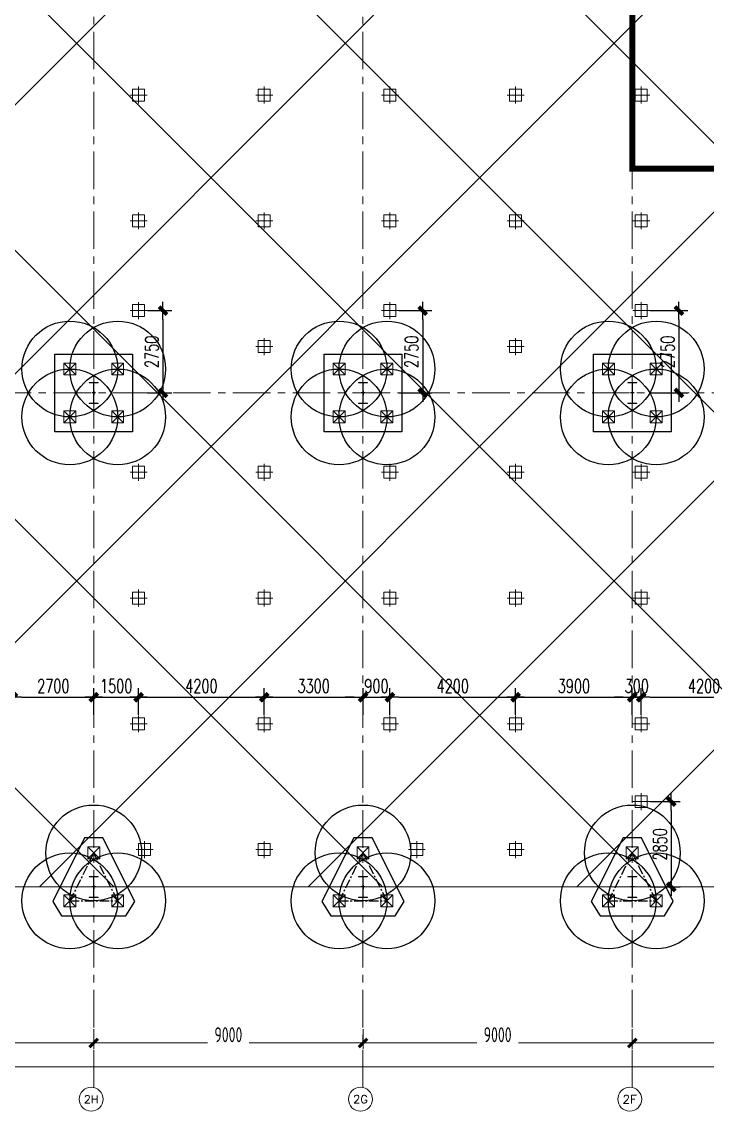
# Model space of a CAD drawing. Extents: x -1201378 to 2367219, y -619313 to 244905.
# Drawn here: x -449163 to -426253, y -71587 to -35201 of the extents above; entities that cross this region are included whole.
import ezdxf
from ezdxf.enums import TextEntityAlignment as Align

# ---------------------------------------------------------------- set-up
doc = ezdxf.new("R2010")
doc.units = 0
doc.header["$LTSCALE"] = 1000
doc.linetypes.add('CENTER', pattern=[2, 1.25, -0.25, 0.25, -0.25])
doc.linetypes.add('DASH', pattern=[0.35, 0.25, -0.1])
doc.layers.get('0').update_dxf_attribs({"linetype": 'CONTINUOUS'})
doc.layers.get('Defpoints').update_dxf_attribs({"linetype": 'CONTINUOUS'})
for name, color, linetype in [('Hatch-一般填充', 252, 'CONTINUOUS'), ('S-DIMZ', 115, 'CONTINUOUS'), ('S-DOTE1', 140, 'CENTER'), ('S-HATCH1-W', 252, 'CONTINUOUS'), ('S-SGJ', 21, 'CONTINUOUS')]:
    doc.layers.add(name, color=color, linetype=linetype)
for name, color, linetype, lineweight in [('S-axis', 111, 'CONTINUOUS', 0), ('S-col', 2, 'CONTINUOUS', 0), ('S-dim', 81, 'CONTINUOUS', 0), ('S-dote', 5, 'CENTER', 0), ('S-zhuang', 1, 'CONTINUOUS', 0)]:
    doc.layers.add(name, color=color, linetype=linetype, lineweight=lineweight)
doc.styles.add('_TCH_AXIS', font='COMPLEX', dxfattribs={"bigfont": 'GBCBIG'})
doc.styles.add('SS1', font='tj-romans1.shx', dxfattribs={"width": 0.7, "bigfont": 'tj-hztxt1.shx'})
doc.styles.add('TSSD_Dimension', font='tssdeng.shx', dxfattribs={"width": 0.7, "bigfont": 'hztxt.shx'})
doc.dimstyles.new('S-150-ARCHI', dxfattribs={"dimscale": 150, "dimtxt": 3, "dimasz": 2, "dimexe": 2, "dimexo": 2, "dimgap": 1, "dimtad": 1, "dimdec": 0, "dimzin": 0, "dimdsep": 46, "dimtxsty": 'SS1', "dimblk1": 'TT', "dimblk2": 'TT', "dimsah": 1, "dimcen": 1, "dimclrd": 256, "dimclre": 256, "dimclrt": 256, "dimadec": 0, "dimazin": 0, "dimtfac": 1, "dimtdec": 0, "dimtix": 1, "dimtmove": 2, "dimatfit": 0, "dimldrblk": 'TT', "dimfxl": 2, "dimtolj": 1, "dimtzin": 0, "dimarcsym": 0})
doc.dimstyles.new('TSSD_200_200', dxfattribs={"dimtxt": 500, "dimasz": 200, "dimexe": 200, "dimexo": 500, "dimgap": 200, "dimtad": 1, "dimdec": 0, "dimzin": 0, "dimdsep": 46, "dimtxsty": 'TSSD_Dimension', "dimblk": 'ARCHTICK', "dimcen": 0, "dimdle": 200, "dimclrt": 7, "dimadec": 0, "dimazin": 0, "dimtfac": 1, "dimtdec": 0, "dimtix": 1, "dimtmove": 2, "dimatfit": 3, "dimfxl": 1, "dimtolj": 1, "dimtzin": 0, "dimarcsym": 0})

# ---------------------------------------------------------------- blocks, each defined once
blk = doc.blocks.new('_ArchTick')
at = {"color": 0, "linetype": 'ByBlock', "const_width": 0.5}
blk.add_lwpolyline([(-0.71, -0.71), (0.71, 0.71)], dxfattribs=at)
blk = doc.blocks.new('*D76')
at = {"layer": 'Defpoints', "color": 0, "transparency": 16777216}
for p in [(-155758, -268348), (-146758, -268348), (-146758, -269308)]:
    blk.add_point(p, dxfattribs=at)
at = {"layer": 'S-axis', "color": 0, "lineweight": -2, "transparency": 16777216}
for p, q in [((-155758, -268848), (-155758, -269508)), ((-146758, -268848), (-146758, -269508)), ((-155958, -269308), (-151957, -269308)), ((-146558, -269308), (-150560, -269308))]:
    blk.add_line(p, q, dxfattribs=at)
at = {"layer": 'S-axis', "color": 0, "lineweight": -2, "transparency": 16777216, "xscale": 200, "yscale": 200, "zscale": 200, "rotation": 180}
blk.add_blockref('_ArchTick', (-155758, -269308), dxfattribs=at)
at = {"layer": 'S-axis', "color": 0, "lineweight": -2, "transparency": 16777216, "xscale": 200, "yscale": 200, "zscale": 200}
blk.add_blockref('_ArchTick', (-146758, -269308), dxfattribs=at)
at = {"layer": 'S-axis', "color": 7, "transparency": 16777216, "insert": (-151258, -269033), "char_height": 500, "attachment_point": 5, "style": 'TSSD_Dimension'}
blk.add_mtext('\\A1;9000', dxfattribs=at)
blk = doc.blocks.new('*D77')
at = {"layer": 'Defpoints', "color": 0, "transparency": 16777216}
for p in [(-146758, -268348), (-137758, -268348), (-137758, -269308)]:
    blk.add_point(p, dxfattribs=at)
at = {"layer": 'S-axis', "color": 0, "lineweight": -2, "transparency": 16777216}
for p, q in [((-146758, -268848), (-146758, -269508)), ((-137758, -268848), (-137758, -269508)), ((-146958, -269308), (-142957, -269308)), ((-137558, -269308), (-141560, -269308))]:
    blk.add_line(p, q, dxfattribs=at)
at = {"layer": 'S-axis', "color": 0, "lineweight": -2, "transparency": 16777216, "xscale": 200, "yscale": 200, "zscale": 200, "rotation": 180}
blk.add_blockref('_ArchTick', (-146758, -269308), dxfattribs=at)
at = {"layer": 'S-axis', "color": 0, "lineweight": -2, "transparency": 16777216, "xscale": 200, "yscale": 200, "zscale": 200}
blk.add_blockref('_ArchTick', (-137758, -269308), dxfattribs=at)
at = {"layer": 'S-axis', "color": 7, "transparency": 16777216, "insert": (-142258, -269033), "char_height": 500, "attachment_point": 5, "style": 'TSSD_Dimension'}
blk.add_mtext('\\A1;9000', dxfattribs=at)
blk = doc.blocks.new('*D78')
at = {"layer": 'Defpoints', "color": 0, "transparency": 16777216}
for p in [(-137758, -268348), (-128758, -268348), (-128758, -269308)]:
    blk.add_point(p, dxfattribs=at)
at = {"layer": 'S-axis', "color": 0, "lineweight": -2, "transparency": 16777216}
for p, q in [((-137758, -268848), (-137758, -269508)), ((-128758, -268848), (-128758, -269508)), ((-137958, -269308), (-133957, -269308)), ((-128558, -269308), (-132560, -269308))]:
    blk.add_line(p, q, dxfattribs=at)
at = {"layer": 'S-axis', "color": 0, "lineweight": -2, "transparency": 16777216, "xscale": 200, "yscale": 200, "zscale": 200, "rotation": 180}
blk.add_blockref('_ArchTick', (-137758, -269308), dxfattribs=at)
at = {"layer": 'S-axis', "color": 0, "lineweight": -2, "transparency": 16777216, "xscale": 200, "yscale": 200, "zscale": 200}
blk.add_blockref('_ArchTick', (-128758, -269308), dxfattribs=at)
at = {"layer": 'S-axis', "color": 7, "transparency": 16777216, "insert": (-133258, -269033), "char_height": 500, "attachment_point": 5, "style": 'TSSD_Dimension'}
blk.add_mtext('\\A1;9000', dxfattribs=at)
blk = doc.blocks.new('*D79')
at = {"layer": 'Defpoints', "color": 0, "transparency": 16777216}
for p in [(-128758, -268348), (-119758, -268348), (-119758, -269308)]:
    blk.add_point(p, dxfattribs=at)
at = {"layer": 'S-axis', "color": 0, "lineweight": -2, "transparency": 16777216}
for p, q in [((-128758, -268848), (-128758, -269508)), ((-119758, -268848), (-119758, -269508)), ((-128958, -269308), (-124957, -269308)), ((-119558, -269308), (-123560, -269308))]:
    blk.add_line(p, q, dxfattribs=at)
at = {"layer": 'S-axis', "color": 0, "lineweight": -2, "transparency": 16777216, "xscale": 200, "yscale": 200, "zscale": 200, "rotation": 180}
blk.add_blockref('_ArchTick', (-128758, -269308), dxfattribs=at)
at = {"layer": 'S-axis', "color": 0, "lineweight": -2, "transparency": 16777216, "xscale": 200, "yscale": 200, "zscale": 200}
blk.add_blockref('_ArchTick', (-119758, -269308), dxfattribs=at)
at = {"layer": 'S-axis', "color": 7, "transparency": 16777216, "insert": (-124258, -269033), "char_height": 500, "attachment_point": 5, "style": 'TSSD_Dimension'}
blk.add_mtext('\\A1;9000', dxfattribs=at)
blk = doc.blocks.new('*D92')
at = {"layer": 'Defpoints', "color": 0, "transparency": 16777216}
for p in [(-240958, -268448), (-82958, -268448), (-82958, -270108)]:
    blk.add_point(p, dxfattribs=at)
at = {"layer": 'S-axis', "color": 0, "lineweight": -2, "transparency": 16777216}
for p, q in [((-240958, -268948), (-240958, -270308)), ((-82958, -268948), (-82958, -270308)), ((-241158, -270108), (-162899, -270108)), ((-82758, -270108), (-161018, -270108))]:
    blk.add_line(p, q, dxfattribs=at)
at = {"layer": 'S-axis', "color": 0, "lineweight": -2, "transparency": 16777216, "xscale": 200, "yscale": 200, "zscale": 200, "rotation": 180}
blk.add_blockref('_ArchTick', (-240958, -270108), dxfattribs=at)
at = {"layer": 'S-axis', "color": 0, "lineweight": -2, "transparency": 16777216, "xscale": 200, "yscale": 200, "zscale": 200}
blk.add_blockref('_ArchTick', (-82958, -270108), dxfattribs=at)
at = {"layer": 'S-axis', "color": 7, "transparency": 16777216, "insert": (-161958, -269833), "char_height": 500, "attachment_point": 5, "style": 'TSSD_Dimension'}
blk.add_mtext('\\A1;158000', dxfattribs=at)
blk = doc.blocks.new('nt66')
at = {"layer": 'S-col'}
blk.add_lwpolyline([(-195790, 766820), (-195490, 766820), (-195490, 766808), (-195636, 766808), (-195636, 766132), (-195490, 766132), (-195490, 766120), (-195790, 766120), (-195790, 766132), (-195644, 766132), (-195644, 766808), (-195790, 766808)], close=True, dxfattribs=at)
blk = doc.blocks.new('33333')
for p in [(3786, -109900), (12786, -109900), (21786, -109900), (3786, -126400), (12786, -126400), (21786, -126400)]:
    blk.add_blockref('nt66', p)
blk = doc.blocks.new('地坪桩')
at = {"layer": 'S-zhuang'}
for p, q in [((174146, 162514), (174146, 163080)), ((173863, 162797), (174429, 162797))]:
    blk.add_line(p, q, dxfattribs=at)
blk.add_lwpolyline([(173946, 162597), (173946, 162997), (174346, 162997), (174346, 162597)], close=True, dxfattribs=at)
blk = doc.blocks.new('S-ZHUANG-400')
at = {"layer": 'S-zhuang'}
for p, q in [((200, -200), (-200, 200)), ((-200, -200), (200, 200))]:
    blk.add_line(p, q, dxfattribs=at)
blk.add_lwpolyline([(-200, 200), (200, 200), (200, -200), (-200, -200)], close=True, dxfattribs=at)
blk = doc.blocks.new('CT4')
at = {"layer": 'Defpoints'}
for centre in [(-100831, -168442), (-99231, -168442), (-100831, -170042), (-99231, -170042)]:
    blk.add_circle(centre, 1600, dxfattribs=at)
at = {"layer": 'S-DOTE1', "ltscale": 0.25}
for p, q in [((-100031, -169182), (-100031, -169302)), ((-99971, -169242), (-100091, -169242))]:
    blk.add_line(p, q, dxfattribs=at)
at = {"layer": 'S-HATCH1-W'}
blk.add_lwpolyline([(-101331, -170542), (-101331, -167942), (-98731, -167942), (-98731, -170542)], close=True, dxfattribs=at)
at = {"layer": 'S-zhuang', "rotation": 90.00000000000001}
for p in [(-100831, -168442), (-99231, -168442), (-100831, -170042), (-99231, -170042)]:
    blk.add_blockref('S-ZHUANG-400', p, dxfattribs=at)
blk = doc.blocks.new('CT3')
at = {"layer": 'Defpoints'}
for centre in [(-101758, -256416), (-102558, -258016), (-100958, -258016)]:
    blk.add_circle(centre, 1600, dxfattribs=at)
at = {"layer": 'S-DOTE1', "ltscale": 0.25}
for p, q in [((-101698, -257554), (-101818, -257554)), ((-101758, -257494), (-101758, -257614))]:
    blk.add_line(p, q, dxfattribs=at)
at = {"layer": 'S-DOTE1', "linetype": 'CENTER', "ltscale": 0.25}
blk.add_lwpolyline([(-100958, -258016), (-101758, -256416), (-102558, -258016)], close=True, dxfattribs=at)
at = {"layer": 'S-HATCH1-W'}
blk.add_lwpolyline([(-101449, -255916), (-102067, -255916), (-103130, -258042), (-102837, -258516), (-100680, -258516), (-100387, -258042)], close=True, dxfattribs=at)
at = {"layer": 'S-zhuang', "rotation": 90.00000000000001}
for p in [(-101758, -256416), (-102558, -258016), (-100958, -258016)]:
    blk.add_blockref('S-ZHUANG-400', p, dxfattribs=at)
blk = doc.blocks.new('2#主楼桩')
at = {"layer": 'S-zhuang'}
for name, p in [('CT4', (-946727, 121644)), ('CT4', (-937727, 121644)), ('CT4', (-928727, 121644)), ('CT3', (-945000, 193456)), ('CT3', (-936000, 193456)), ('CT3', (-927000, 193456))]:
    blk.add_blockref(name, p, dxfattribs=at)
blk = doc.blocks.new('TT')
blk.add_line((-0.97, 0), (0.97, 0))
at = {"const_width": 0.45}
blk.add_lwpolyline([(-0.44, -0.44), (0.44, 0.44)], dxfattribs=at)
blk = doc.blocks.new('*D3165')
at = {"layer": 'Defpoints', "color": 0, "transparency": 16777216}
for p in [(-446758, -57760), (-449458, -58648), (-446758, -58648)]:
    blk.add_point(p, dxfattribs=at)
at = {"layer": 'S-DIMZ', "lineweight": -2, "transparency": 16777216}
for p, q in [((-449458, -58348), (-449458, -57460)), ((-446758, -58348), (-446758, -57460)), ((-449158, -57760), (-447058, -57760))]:
    blk.add_line(p, q, dxfattribs=at)
at = {"layer": 'S-DIMZ', "lineweight": -2, "transparency": 16777216, "xscale": 300, "yscale": 300, "zscale": 300, "rotation": 180}
blk.add_blockref('TT', (-449458, -57760), dxfattribs=at)
at = {"layer": 'S-DIMZ', "lineweight": -2, "transparency": 16777216, "xscale": 300, "yscale": 300, "zscale": 300}
blk.add_blockref('TT', (-446758, -57760), dxfattribs=at)
at = {"layer": 'S-DIMZ', "transparency": 16777216, "insert": (-448108, -57385), "char_height": 450, "attachment_point": 5, "style": 'SS1'}
blk.add_mtext('\\A1;2700', dxfattribs=at)
blk = doc.blocks.new('*D3166')
at = {"layer": 'Defpoints', "color": 0, "transparency": 16777216}
for p in [(-445258, -57760), (-446758, -58648), (-445258, -58648)]:
    blk.add_point(p, dxfattribs=at)
at = {"layer": 'S-DIMZ', "lineweight": -2, "transparency": 16777216}
for p, q in [((-446758, -58348), (-446758, -57460)), ((-445258, -58348), (-445258, -57460)), ((-446458, -57760), (-445558, -57760))]:
    blk.add_line(p, q, dxfattribs=at)
at = {"layer": 'S-DIMZ', "lineweight": -2, "transparency": 16777216, "xscale": 300, "yscale": 300, "zscale": 300, "rotation": 180}
blk.add_blockref('TT', (-446758, -57760), dxfattribs=at)
at = {"layer": 'S-DIMZ', "lineweight": -2, "transparency": 16777216, "xscale": 300, "yscale": 300, "zscale": 300}
blk.add_blockref('TT', (-445258, -57760), dxfattribs=at)
at = {"layer": 'S-DIMZ', "transparency": 16777216, "insert": (-446008, -57385), "char_height": 450, "attachment_point": 5, "style": 'SS1'}
blk.add_mtext('\\A1;1500', dxfattribs=at)
blk = doc.blocks.new('*D3167')
at = {"layer": 'Defpoints', "color": 0, "transparency": 16777216}
for p in [(-441058, -57760), (-445258, -58648), (-441058, -58648)]:
    blk.add_point(p, dxfattribs=at)
at = {"layer": 'S-DIMZ', "lineweight": -2, "transparency": 16777216}
for p, q in [((-445258, -58348), (-445258, -57460)), ((-441058, -58348), (-441058, -57460)), ((-444958, -57760), (-441358, -57760))]:
    blk.add_line(p, q, dxfattribs=at)
at = {"layer": 'S-DIMZ', "lineweight": -2, "transparency": 16777216, "xscale": 300, "yscale": 300, "zscale": 300, "rotation": 180}
blk.add_blockref('TT', (-445258, -57760), dxfattribs=at)
at = {"layer": 'S-DIMZ', "lineweight": -2, "transparency": 16777216, "xscale": 300, "yscale": 300, "zscale": 300}
blk.add_blockref('TT', (-441058, -57760), dxfattribs=at)
at = {"layer": 'S-DIMZ', "transparency": 16777216, "insert": (-443158, -57385), "char_height": 450, "attachment_point": 5, "style": 'SS1'}
blk.add_mtext('\\A1;4200', dxfattribs=at)
blk = doc.blocks.new('*D3168')
at = {"layer": 'Defpoints', "color": 0, "transparency": 16777216}
for p in [(-437758, -57760), (-441058, -58648), (-437758, -58648)]:
    blk.add_point(p, dxfattribs=at)
at = {"layer": 'S-DIMZ', "lineweight": -2, "transparency": 16777216}
for p, q in [((-441058, -58348), (-441058, -57460)), ((-437758, -58348), (-437758, -57460)), ((-440758, -57760), (-438058, -57760))]:
    blk.add_line(p, q, dxfattribs=at)
at = {"layer": 'S-DIMZ', "lineweight": -2, "transparency": 16777216, "xscale": 300, "yscale": 300, "zscale": 300, "rotation": 180}
blk.add_blockref('TT', (-441058, -57760), dxfattribs=at)
at = {"layer": 'S-DIMZ', "lineweight": -2, "transparency": 16777216, "xscale": 300, "yscale": 300, "zscale": 300}
blk.add_blockref('TT', (-437758, -57760), dxfattribs=at)
at = {"layer": 'S-DIMZ', "transparency": 16777216, "insert": (-439408, -57385), "char_height": 450, "attachment_point": 5, "style": 'SS1'}
blk.add_mtext('\\A1;3300', dxfattribs=at)
blk = doc.blocks.new('*D3169')
at = {"layer": 'Defpoints', "color": 0, "transparency": 16777216}
for p in [(-436858, -57760), (-437758, -58648), (-436858, -58648)]:
    blk.add_point(p, dxfattribs=at)
at = {"layer": 'S-DIMZ', "lineweight": -2, "transparency": 16777216}
for p, q in [((-437758, -58348), (-437758, -57460)), ((-436858, -58348), (-436858, -57460)), ((-438058, -57760), (-438358, -57760)), ((-437758, -57760), (-436858, -57760)), ((-436558, -57760), (-436258, -57760))]:
    blk.add_line(p, q, dxfattribs=at)
at = {"layer": 'S-DIMZ', "lineweight": -2, "transparency": 16777216, "xscale": 300, "yscale": 300, "zscale": 300}
blk.add_blockref('TT', (-437758, -57760), dxfattribs=at)
at = {"layer": 'S-DIMZ', "lineweight": -2, "transparency": 16777216, "xscale": 300, "yscale": 300, "zscale": 300, "rotation": 180}
blk.add_blockref('TT', (-436858, -57760), dxfattribs=at)
at = {"layer": 'S-DIMZ', "transparency": 16777216, "insert": (-437308, -57385), "char_height": 450, "attachment_point": 5, "style": 'SS1'}
blk.add_mtext('\\A1;900', dxfattribs=at)
blk = doc.blocks.new('*D3170')
at = {"layer": 'Defpoints', "color": 0, "transparency": 16777216}
for p in [(-432658, -57760), (-436858, -58648), (-432658, -58648)]:
    blk.add_point(p, dxfattribs=at)
at = {"layer": 'S-DIMZ', "lineweight": -2, "transparency": 16777216}
for p, q in [((-436858, -58348), (-436858, -57460)), ((-432658, -58348), (-432658, -57460)), ((-436558, -57760), (-432958, -57760))]:
    blk.add_line(p, q, dxfattribs=at)
at = {"layer": 'S-DIMZ', "lineweight": -2, "transparency": 16777216, "xscale": 300, "yscale": 300, "zscale": 300, "rotation": 180}
blk.add_blockref('TT', (-436858, -57760), dxfattribs=at)
at = {"layer": 'S-DIMZ', "lineweight": -2, "transparency": 16777216, "xscale": 300, "yscale": 300, "zscale": 300}
blk.add_blockref('TT', (-432658, -57760), dxfattribs=at)
at = {"layer": 'S-DIMZ', "transparency": 16777216, "insert": (-434758, -57385), "char_height": 450, "attachment_point": 5, "style": 'SS1'}
blk.add_mtext('\\A1;4200', dxfattribs=at)
blk = doc.blocks.new('*D3171')
at = {"layer": 'Defpoints', "color": 0, "transparency": 16777216}
for p in [(-428758, -57760), (-432658, -58648), (-428758, -58648)]:
    blk.add_point(p, dxfattribs=at)
at = {"layer": 'S-DIMZ', "lineweight": -2, "transparency": 16777216}
for p, q in [((-432658, -58348), (-432658, -57460)), ((-428758, -58348), (-428758, -57460)), ((-432358, -57760), (-429058, -57760))]:
    blk.add_line(p, q, dxfattribs=at)
at = {"layer": 'S-DIMZ', "lineweight": -2, "transparency": 16777216, "xscale": 300, "yscale": 300, "zscale": 300, "rotation": 180}
blk.add_blockref('TT', (-432658, -57760), dxfattribs=at)
at = {"layer": 'S-DIMZ', "lineweight": -2, "transparency": 16777216, "xscale": 300, "yscale": 300, "zscale": 300}
blk.add_blockref('TT', (-428758, -57760), dxfattribs=at)
at = {"layer": 'S-DIMZ', "transparency": 16777216, "insert": (-430708, -57385), "char_height": 450, "attachment_point": 5, "style": 'SS1'}
blk.add_mtext('\\A1;3900', dxfattribs=at)
blk = doc.blocks.new('*D3172')
at = {"layer": 'Defpoints', "color": 0, "transparency": 16777216}
for p in [(-428458, -57760), (-428758, -58648), (-428458, -58648)]:
    blk.add_point(p, dxfattribs=at)
at = {"layer": 'S-DIMZ', "lineweight": -2, "transparency": 16777216}
for p, q in [((-428758, -58348), (-428758, -57460)), ((-428458, -58348), (-428458, -57460)), ((-429058, -57760), (-429358, -57760)), ((-428758, -57760), (-428458, -57760)), ((-428158, -57760), (-427858, -57760))]:
    blk.add_line(p, q, dxfattribs=at)
at = {"layer": 'S-DIMZ', "lineweight": -2, "transparency": 16777216, "xscale": 300, "yscale": 300, "zscale": 300}
blk.add_blockref('TT', (-428758, -57760), dxfattribs=at)
at = {"layer": 'S-DIMZ', "lineweight": -2, "transparency": 16777216, "xscale": 300, "yscale": 300, "zscale": 300, "rotation": 180}
blk.add_blockref('TT', (-428458, -57760), dxfattribs=at)
at = {"layer": 'S-DIMZ', "transparency": 16777216, "insert": (-428608, -57385), "char_height": 450, "attachment_point": 5, "style": 'SS1'}
blk.add_mtext('\\A1;300', dxfattribs=at)
blk = doc.blocks.new('*D3173')
at = {"layer": 'Defpoints', "color": 0, "transparency": 16777216}
for p in [(-424258, -57760), (-428458, -58648), (-424258, -58648)]:
    blk.add_point(p, dxfattribs=at)
at = {"layer": 'S-DIMZ', "lineweight": -2, "transparency": 16777216}
for p, q in [((-428458, -58348), (-428458, -57460)), ((-424258, -58348), (-424258, -57460)), ((-428158, -57760), (-424558, -57760))]:
    blk.add_line(p, q, dxfattribs=at)
at = {"layer": 'S-DIMZ', "lineweight": -2, "transparency": 16777216, "xscale": 300, "yscale": 300, "zscale": 300, "rotation": 180}
blk.add_blockref('TT', (-428458, -57760), dxfattribs=at)
at = {"layer": 'S-DIMZ', "lineweight": -2, "transparency": 16777216, "xscale": 300, "yscale": 300, "zscale": 300}
blk.add_blockref('TT', (-424258, -57760), dxfattribs=at)
at = {"layer": 'S-DIMZ', "transparency": 16777216, "insert": (-426358, -57385), "char_height": 450, "attachment_point": 5, "style": 'SS1'}
blk.add_mtext('\\A1;4200', dxfattribs=at)
blk = doc.blocks.new('*D3208')
at = {"layer": 'Defpoints', "color": 0, "transparency": 16777216}
for p in [(-428458, -61248), (-428458, -64098), (-427457, -64098)]:
    blk.add_point(p, dxfattribs=at)
at = {"layer": 'S-DIMZ', "lineweight": -2, "transparency": 16777216}
for p, q in [((-428158, -61248), (-427157, -61248)), ((-427457, -61548), (-427457, -63798)), ((-428158, -64098), (-427157, -64098))]:
    blk.add_line(p, q, dxfattribs=at)
at = {"layer": 'S-DIMZ', "lineweight": -2, "transparency": 16777216, "xscale": 300, "yscale": 300, "zscale": 300}
for p, rotation in [((-427457, -61248), 90), ((-427457, -64098), 270)]:
    blk.add_blockref('TT', p, dxfattribs=dict(at, rotation=rotation))
at = {"layer": 'S-DIMZ', "transparency": 16777216, "insert": (-427832, -62673), "char_height": 450, "attachment_point": 5, "rotation": 90, "style": 'SS1'}
blk.add_mtext('\\A1;2850', dxfattribs=at)
blk = doc.blocks.new('*D3217')
at = {"layer": 'Defpoints', "color": 0, "transparency": 16777216}
for p in [(-445258, -44848), (-445258, -47598), (-444443, -47598)]:
    blk.add_point(p, dxfattribs=at)
at = {"layer": 'S-DIMZ', "lineweight": -2, "transparency": 16777216}
for p, q in [((-444958, -44848), (-444143, -44848)), ((-444443, -45148), (-444443, -47298)), ((-444958, -47598), (-444143, -47598))]:
    blk.add_line(p, q, dxfattribs=at)
at = {"layer": 'S-DIMZ', "lineweight": -2, "transparency": 16777216, "xscale": 300, "yscale": 300, "zscale": 300}
for p, rotation in [((-444443, -44848), 90), ((-444443, -47598), 270)]:
    blk.add_blockref('TT', p, dxfattribs=dict(at, rotation=rotation))
at = {"layer": 'S-DIMZ', "transparency": 16777216, "insert": (-444818, -46223), "char_height": 450, "attachment_point": 5, "rotation": 90, "style": 'SS1'}
blk.add_mtext('\\A1;2750', dxfattribs=at)
blk = doc.blocks.new('*D3218')
at = {"layer": 'Defpoints', "color": 0, "transparency": 16777216}
for p in [(-436858, -44848), (-436858, -47598), (-435761, -47598)]:
    blk.add_point(p, dxfattribs=at)
at = {"layer": 'S-DIMZ', "lineweight": -2, "transparency": 16777216}
for p, q in [((-436558, -44848), (-435461, -44848)), ((-435761, -45148), (-435761, -47298)), ((-436558, -47598), (-435461, -47598))]:
    blk.add_line(p, q, dxfattribs=at)
at = {"layer": 'S-DIMZ', "lineweight": -2, "transparency": 16777216, "xscale": 300, "yscale": 300, "zscale": 300}
for p, rotation in [((-435761, -44848), 90), ((-435761, -47598), 270)]:
    blk.add_blockref('TT', p, dxfattribs=dict(at, rotation=rotation))
at = {"layer": 'S-DIMZ', "transparency": 16777216, "insert": (-436136, -46223), "char_height": 450, "attachment_point": 5, "rotation": 90, "style": 'SS1'}
blk.add_mtext('\\A1;2750', dxfattribs=at)
blk = doc.blocks.new('*D3219')
at = {"layer": 'Defpoints', "color": 0, "transparency": 16777216}
for p in [(-428458, -44848), (-428458, -47598), (-427201, -47598)]:
    blk.add_point(p, dxfattribs=at)
at = {"layer": 'S-DIMZ', "lineweight": -2, "transparency": 16777216}
for p, q in [((-428158, -44848), (-426901, -44848)), ((-427201, -45148), (-427201, -47298)), ((-428158, -47598), (-426901, -47598))]:
    blk.add_line(p, q, dxfattribs=at)
at = {"layer": 'S-DIMZ', "lineweight": -2, "transparency": 16777216, "xscale": 300, "yscale": 300, "zscale": 300}
for p, rotation in [((-427201, -44848), 90), ((-427201, -47598), 270)]:
    blk.add_blockref('TT', p, dxfattribs=dict(at, rotation=rotation))
at = {"layer": 'S-DIMZ', "transparency": 16777216, "insert": (-427576, -46223), "char_height": 450, "attachment_point": 5, "rotation": 90, "style": 'SS1'}
blk.add_mtext('\\A1;2750', dxfattribs=at)
blk = doc.blocks.new('2#轴网')
at = {"layer": 'S-axis'}
for centre in [(-146843.4, -271187), (-137843.4, -271187), (-128843.4, -271187)]:
    blk.add_circle(centre, 400, dxfattribs=at)
at = {"layer": 'S-dote'}
for p, q in [((-146758.5, -270787), (-146758.5, -175298.2)), ((-137758.5, -270787), (-137758.5, -175298.2)), ((-128758.5, -270787), (-128758.5, -175298.2)), ((-74854.3, -247598.2), (-251154.3, -247598.2)), ((-74854.3, -264098.2), (-251154.3, -264098.2))]:
    blk.add_line(p, q, dxfattribs=at)
at = {"layer": 'S-axis', "style": '_TCH_AXIS'}
for s, height, p, p2 in [('2H', 260.31, (-147091.3, -271317.2), (-146595.5, -271317.2)), ('2G', 270.86, (-138088.4, -271322.5), (-137598.3, -271322.5)), ('2F', 282.17, (-129085.2, -271328.1), (-128601.5, -271328.1))]:
    blk.add_text(s, height=height, dxfattribs=at).set_placement(p, p2, align=Align.FIT)
at = {"layer": 'S-axis'}
for base, p1, p2, picture, middle in [((-82958.5, -270108.2), (-240958.5, -268448.2), (-82958.5, -268448.2), '*D92', (-161958.5, -269833.2)), ((-146758.5, -269308.2), (-155758.5, -268348.2), (-146758.5, -268348.2), '*D76', (-151258.5, -269033.2)), ((-137758.5, -269308.2), (-146758.5, -268348.2), (-137758.5, -268348.2), '*D77', (-142258.5, -269033.2)), ((-128758.5, -269308.2), (-137758.5, -268348.2), (-128758.5, -268348.2), '*D78', (-133258.5, -269033.2)), ((-119758.5, -269308.2), (-128758.5, -268348.2), (-119758.5, -268348.2), '*D79', (-124258.5, -269033.2))]:
    dim = blk.add_linear_dim(base=base, p1=p1, p2=p2, angle=0, dimstyle='TSSD_200_200', dxfattribs=at)
    dim.commit()
    dim.dimension.update_dxf_attribs({"geometry": picture, "text_midpoint": middle, "dimtype": 161})

msp = doc.modelspace()

# ---------------------------------------------------------------- hatches: boundary and pattern name
at = {"layer": 'Hatch-一般填充'}
h = msp.add_hatch(dxfattribs=at)
h.set_pattern_fill('ANSI37', color=256, scale=2000)
h.set_pattern_definition([(45, (-600000, 0), (-4490.13, 4490.13), []), (135, (-600000, 0), (-4490.13, -4490.13), [])])
edge = h.paths.add_edge_path()
edge.add_line((-509758.5, 18401.8), (-509758.5, -64098.2))
edge.add_line((-509758.5, -64098.2), (-410758.5, -64098.2))
edge.add_line((-410758.5, -64098.2), (-410758.5, 18401.8))
edge.add_line((-410758.5, 18401.8), (-509758.5, 18401.8))

# ---------------------------------------------------------------- linework, layer by layer
at = {"layer": 'S-dim'}
msp.add_lwpolyline([(-509758.5, 18401.8), (-509758.5, -64098.2), (-410758.5, -64098.2), (-410758.5, 18401.8), (-509758.5, 18401.8)], dxfattribs=at)
at = {"layer": 'S-SGJ', "linetype": 'DASH', "ltscale": 10, "const_width": 200}
msp.add_lwpolyline([(-455758.5, 20249.3), (-455758.5, -21751), (-428758.5, -21751), (-428758.5, -40102.3), (-392758.5, -40102.3), (-392762.5, -64221), (-378163.8, -64221), (-378163.8, 22125.8), (-455758.5, 20249.3)], dxfattribs=at)

# ---------------------------------------------------------------- block references
at = {"layer": 'S-axis'}
msp.add_blockref('2#轴网', (-300000, 200000), dxfattribs=at)
at = {"layer": 'S-col'}
for name, p in [('2#主楼桩', (600000, 0)), ('33333', (-254904.3, -704168.2))]:
    msp.add_blockref(name, p, dxfattribs=at)
at = {"layer": 'S-zhuang'}
for p in [(-619404.4, -200445.2), (-615204.4, -200445.2), (-611004.4, -200445.2), (-606804.4, -200445.2), (-602604.4, -200445.2), (-619404.4, -204645.2), (-615204.4, -204645.2), (-611004.4, -204645.2), (-606804.4, -204645.2), (-602604.4, -204645.2), (-619404.4, -207645.2), (-611004.4, -207645.2), (-602604.4, -207645.2), (-615204.4, -208845.2), (-606804.4, -208845.2), (-619404.4, -213045.2), (-615204.4, -213045.2), (-611004.4, -213045.2), (-606804.4, -213045.2), (-602604.4, -213045.2), (-619404.4, -217245.2), (-615204.4, -217245.2), (-611004.4, -217245.2), (-606804.4, -217245.2), (-602604.4, -217245.2), (-619404.4, -221445.2), (-615204.4, -221445.2), (-611004.4, -221445.2), (-606804.4, -221445.2), (-602604.4, -221445.2), (-602604.4, -224045.2), (-619204.4, -225645.2), (-615204.4, -225645.2), (-610104.4, -225645.2), (-606804.4, -225645.2)]:
    msp.add_blockref('地坪桩', p, dxfattribs=at)

# ---------------------------------------------------------------- dimensions: what is measured, and where the dimension line sits
at = {"layer": 'S-DIMZ'}
for base, p1, p2, picture, middle in [((-444442.9, -47598.2), (-445258.5, -44848.2), (-445258.5, -47598.2), '*D3217', (-444817.9, -46223.2)), ((-435761.5, -47598.2), (-436858.5, -44848.2), (-436858.5, -47598.2), '*D3218', (-436136.5, -46223.2)), ((-427200.9, -47598.2), (-428458.5, -44848.2), (-428458.5, -47598.2), '*D3219', (-427575.9, -46223.2)), ((-427456.9, -64098.2), (-428458.5, -61248.2), (-428458.5, -64098.2), '*D3208', (-427831.9, -62673.2))]:
    dim = msp.add_linear_dim(base=base, p1=p1, p2=p2, angle=90, dimstyle='S-150-ARCHI', dxfattribs=at)
    dim.commit()
    dim.dimension.update_dxf_attribs({"geometry": picture, "text_midpoint": middle})
for base, p1, p2, picture, middle in [((-446758.5, -57759.8), (-449458.5, -58648.2), (-446758.5, -58648.2), '*D3165', (-448108.5, -57384.8)), ((-445258.5, -57759.8), (-446758.5, -58648.2), (-445258.5, -58648.2), '*D3166', (-446008.5, -57384.8)), ((-441058.5, -57759.8), (-445258.5, -58648.2), (-441058.5, -58648.2), '*D3167', (-443158.5, -57384.8)), ((-437758.5, -57759.8), (-441058.5, -58648.2), (-437758.5, -58648.2), '*D3168', (-439408.5, -57384.8)), ((-436858.5, -57759.8), (-437758.5, -58648.2), (-436858.5, -58648.2), '*D3169', (-437308.5, -57384.8)), ((-432658.5, -57759.8), (-436858.5, -58648.2), (-432658.5, -58648.2), '*D3170', (-434758.5, -57384.8)), ((-428758.5, -57759.8), (-432658.5, -58648.2), (-428758.5, -58648.2), '*D3171', (-430708.5, -57384.8)), ((-428458.5, -57759.8), (-428758.5, -58648.2), (-428458.5, -58648.2), '*D3172', (-428608.5, -57384.8)), ((-424258.5, -57759.8), (-428458.5, -58648.2), (-424258.5, -58648.2), '*D3173', (-426358.5, -57384.8))]:
    dim = msp.add_linear_dim(base=base, p1=p1, p2=p2, dimstyle='S-150-ARCHI', dxfattribs=at)
    dim.commit()
    dim.dimension.update_dxf_attribs({"geometry": picture, "text_midpoint": middle})

doc.saveas('drawing.dxf')
